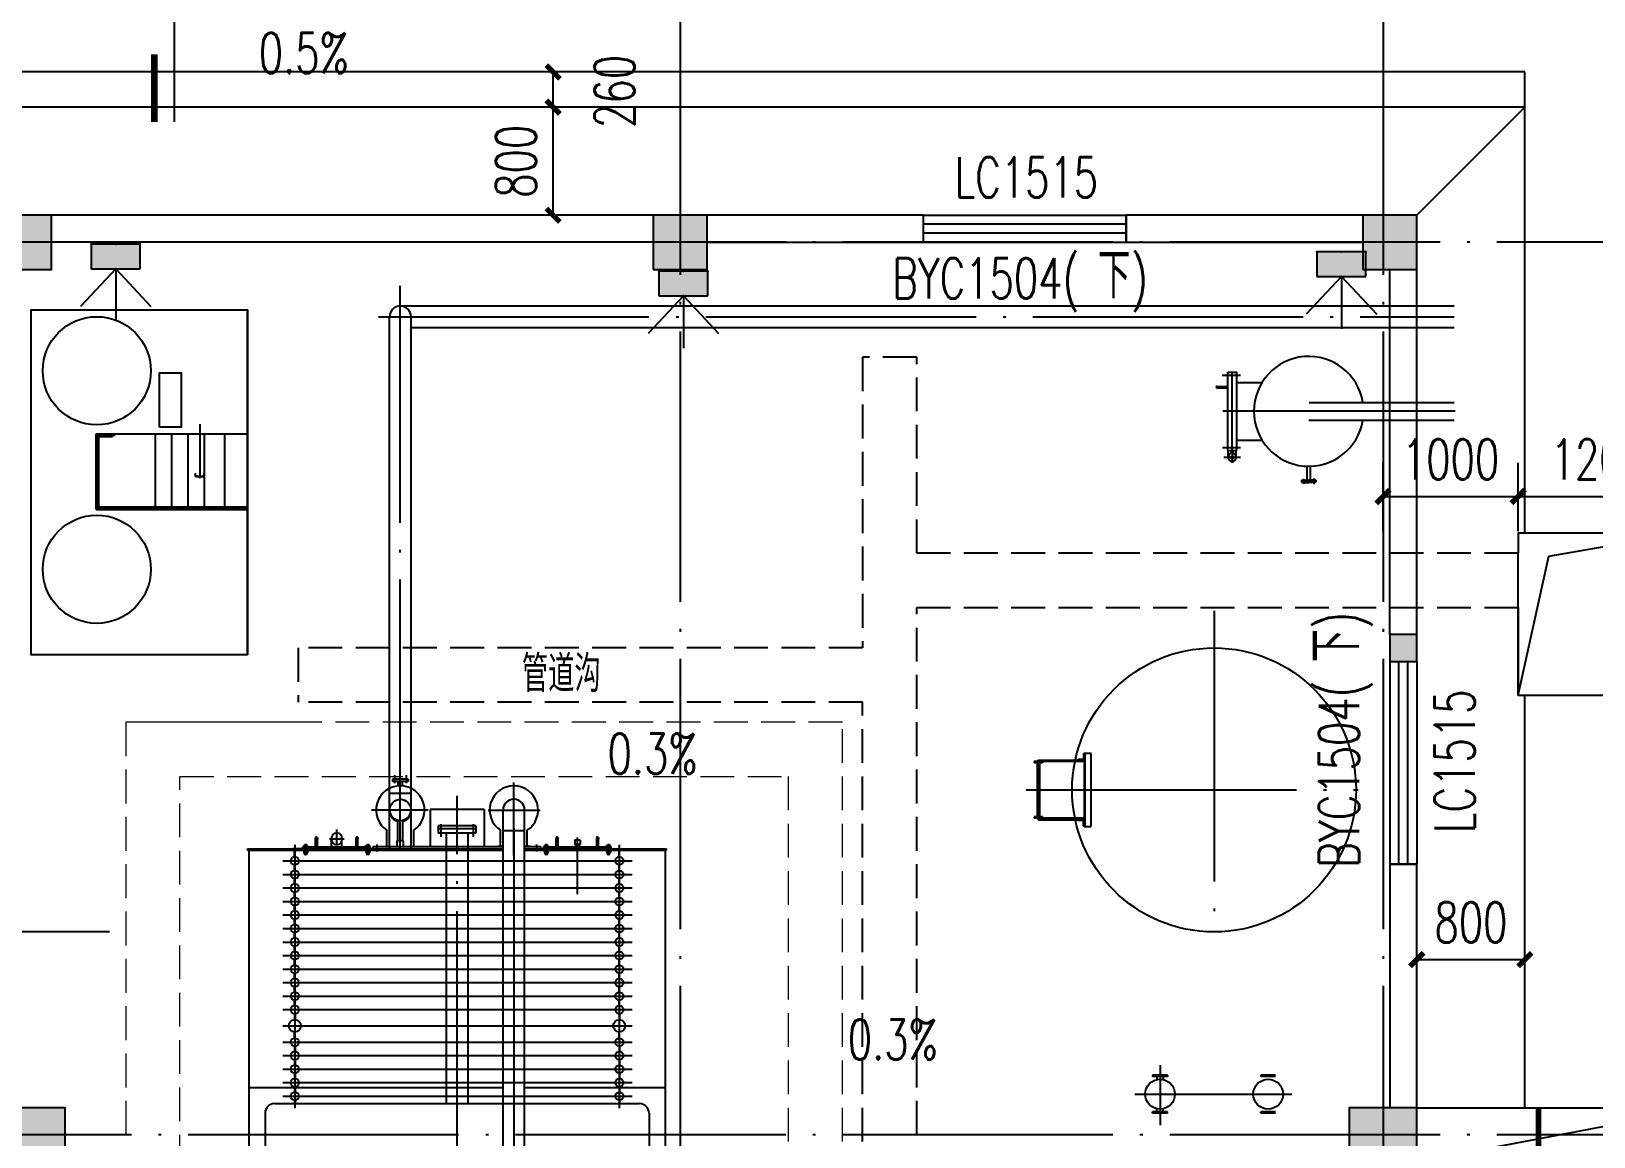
# Model space of a CAD drawing. Header units: millimetres. Extents: x 198973 to 319987, y 50799 to 202761.
# Drawn here: x 208366 to 219925, y 94688 to 102864 of the extents above; entities that cross this region are included whole.
import ezdxf

# ---------------------------------------------------------------- set-up
doc = ezdxf.new("R2010")
doc.units = ezdxf.units.MM
doc.header["$LTSCALE"] = 1000
for name, pattern in [('CACHE', [0.375, 0.25, -0.125]), ('CENTER', [2, 1.25, -0.25, 0.25, -0.25]), ('DASH', [0.35, 0.25, -0.1]), ('DOTE', [2.42, 2, -0.2, 0.02, -0.2])]:
    doc.linetypes.add(name, pattern=pattern)
doc.layers.get('0').update_dxf_attribs({"color": 8})
doc.layers.get('DEFPOINTS').update_dxf_attribs({"color": 8})
for name, color, linetype in [('-人员定位', 6, 'Continuous'), ('01', 8, 'Continuous'), ('3T_WOOD', 8, 'Continuous'), ('COLUMN', 8, 'Continuous'), ('DIM_IDEN', 8, 'Continuous'), ('DIM_LEAD', 8, 'Continuous'), ('DIM_SYMB', 8, 'Continuous'), ('DOTE', 8, 'CENTER'), ('PUB_DIM', 8, 'Continuous'), ('PUB_HATCH', 8, 'Continuous'), ('PUB_TEXT', 8, 'Continuous'), ('WALL', 8, 'Continuous'), ('WINDOW', 8, 'Continuous'), ('WINDOW_TEXT', 8, 'Continuous')]:
    doc.layers.add(name, color=color, linetype=linetype)
doc.layers.add('Z-综合管架', color=8, linetype='Continuous', lineweight=0)
doc.styles.add('_TCH_DIM', font='SIMPLEX', dxfattribs={"bigfont": 'GBCBIG'})
doc.styles.add('_TCH_DIM_T3', font='SIMPLEX', dxfattribs={"width": 0.705882, "bigfont": 'GBCBIG'})
doc.styles.add('_TCH_WINDOW', font='SIMPLEX', dxfattribs={"height": 3.5, "bigfont": 'GBCBIG'})
doc.dimstyles.new('_TCH_ARCH&&100', dxfattribs={"dimtxt": 297.5, "dimasz": 100, "dimexe": 250, "dimexo": 300, "dimgap": 126.25, "dimtad": 1, "dimdec": 0, "dimzin": 0, "dimdsep": 46, "dimtxsty": '_TCH_DIM_T3', "dimblk": 'ARCHTICK', "dimcen": 0.09, "dimclrt": 7, "dimazin": 2, "dimtfac": 1, "dimtdec": 0, "dimtix": 1, "dimtmove": 2, "dimatfit": 3, "dimfxl": 0, "dimtolj": 1, "dimtzin": 0, "dimarcsym": 0})
pattern_1 = [(225, (233591.84226, 36028.68686), (0.08838834765, -0.08838834765), [])]
pattern_2 = [(315, (187660.60868, 36028.68686), (-0.08838834765, -0.08838834765), [])]
pattern_3 = [(225, (235371.84226, 36028.68686), (0.08838834765, -0.08838834765), [])]
pattern_4 = [(315, (189440.60868, 36028.68686), (-0.08838834765, -0.08838834765), [])]

# ---------------------------------------------------------------- blocks, each defined once
blk = doc.blocks.new('_ArchTick')
at = {"color": 0, "linetype": 'ByBlock', "const_width": 0.4}
blk.add_lwpolyline([(-0.5, -0.5), (0.5, 0.5)], dxfattribs=at)
blk = doc.blocks.new('*D62')
at = {"layer": 'DEFPOINTS', "color": 0, "transparency": 16777216}
for p in [(212227, 102303), (213166, 102303), (213166, 101503)]:
    blk.add_point(p, dxfattribs=at)
at = {"layer": 'PUB_DIM', "color": 0, "lineweight": -2, "transparency": 16777216}
for p, q in [((212866, 102303), (211977, 102303)), ((212227, 101503), (212227, 102303)), ((212866, 101503), (211977, 101503))]:
    blk.add_line(p, q, dxfattribs=at)
at = {"layer": 'PUB_DIM', "color": 0, "lineweight": -2, "transparency": 16777216, "xscale": 100, "yscale": 100, "zscale": 100}
for p, rotation in [((212227, 102303), 90), ((212227, 101503), 270)]:
    blk.add_blockref('_ArchTick', p, dxfattribs=dict(at, rotation=rotation))
at = {"layer": 'PUB_DIM', "color": 7, "transparency": 16777216, "insert": (211952, 101903), "char_height": 297.5, "attachment_point": 5, "rotation": 90, "style": '_TCH_DIM_T3'}
blk.add_mtext('\\A1;800', dxfattribs=at)
blk = doc.blocks.new('*D63')
at = {"layer": 'DEFPOINTS', "color": 0, "transparency": 16777216}
for p in [(212227, 102563), (213166, 102563), (213166, 102303)]:
    blk.add_point(p, dxfattribs=at)
at = {"layer": 'PUB_DIM', "color": 0, "lineweight": -2, "transparency": 16777216}
for p, q in [((212866, 102563), (211977, 102563)), ((212227, 102303), (212227, 102563)), ((212866, 102303), (211977, 102303))]:
    blk.add_line(p, q, dxfattribs=at)
at = {"layer": 'PUB_DIM', "color": 0, "lineweight": -2, "transparency": 16777216, "xscale": 100, "yscale": 100, "zscale": 100}
for p, rotation in [((212227, 102563), 90), ((212227, 102303), 270)]:
    blk.add_blockref('_ArchTick', p, dxfattribs=dict(at, rotation=rotation))
at = {"layer": 'PUB_DIM', "color": 7, "transparency": 16777216, "insert": (212681, 102419), "char_height": 297.5, "attachment_point": 5, "rotation": 90, "style": '_TCH_DIM_T3'}
blk.add_mtext('\\A1;260', dxfattribs=at)
blk = doc.blocks.new('*D64')
at = {"layer": 'DEFPOINTS', "color": 0, "transparency": 16777216}
for p in [(219416, 95999), (218616, 95803), (219416, 95803)]:
    blk.add_point(p, dxfattribs=at)
at = {"layer": 'PUB_DIM', "color": 0, "lineweight": -2, "transparency": 16777216}
for p, q in [((218616, 96103), (218616, 96249)), ((219416, 96103), (219416, 96249)), ((218616, 95999), (219416, 95999))]:
    blk.add_line(p, q, dxfattribs=at)
at = {"layer": 'PUB_DIM', "color": 0, "lineweight": -2, "transparency": 16777216, "xscale": 100, "yscale": 100, "zscale": 100, "rotation": 180}
blk.add_blockref('_ArchTick', (218616, 95999), dxfattribs=at)
at = {"layer": 'PUB_DIM', "color": 0, "lineweight": -2, "transparency": 16777216, "xscale": 100, "yscale": 100, "zscale": 100}
blk.add_blockref('_ArchTick', (219416, 95999), dxfattribs=at)
at = {"layer": 'PUB_DIM', "color": 7, "transparency": 16777216, "insert": (219016, 96274), "char_height": 297.5, "attachment_point": 5, "style": '_TCH_DIM_T3'}
blk.add_mtext('\\A1;800', dxfattribs=at)
blk = doc.blocks.new('*D65')
at = {"layer": 'DEFPOINTS', "color": 0, "transparency": 16777216}
for p in [(219366, 99423), (218366, 98866), (219366, 98866)]:
    blk.add_point(p, dxfattribs=at)
at = {"layer": 'PUB_DIM', "color": 0, "lineweight": -2, "transparency": 16777216}
for p, q in [((218366, 99166), (218366, 99673)), ((219366, 99166), (219366, 99673)), ((218366, 99423), (219366, 99423))]:
    blk.add_line(p, q, dxfattribs=at)
at = {"layer": 'PUB_DIM', "color": 0, "lineweight": -2, "transparency": 16777216, "xscale": 100, "yscale": 100, "zscale": 100, "rotation": 180}
blk.add_blockref('_ArchTick', (218366, 99423), dxfattribs=at)
at = {"layer": 'PUB_DIM', "color": 0, "lineweight": -2, "transparency": 16777216, "xscale": 100, "yscale": 100, "zscale": 100}
blk.add_blockref('_ArchTick', (219366, 99423), dxfattribs=at)
at = {"layer": 'PUB_DIM', "color": 7, "transparency": 16777216, "insert": (218866, 99698), "char_height": 297.5, "attachment_point": 5, "style": '_TCH_DIM_T3'}
blk.add_mtext('\\A1;1000', dxfattribs=at)
blk = doc.blocks.new('*D66')
at = {"layer": 'DEFPOINTS', "color": 0, "transparency": 16777216}
for p in [(220566, 99423), (219366, 98866), (220566, 98866)]:
    blk.add_point(p, dxfattribs=at)
at = {"layer": 'PUB_DIM', "color": 0, "lineweight": -2, "transparency": 16777216}
for p, q in [((219366, 99166), (219366, 99673)), ((220566, 99166), (220566, 99673)), ((219366, 99423), (220566, 99423))]:
    blk.add_line(p, q, dxfattribs=at)
at = {"layer": 'PUB_DIM', "color": 0, "lineweight": -2, "transparency": 16777216, "xscale": 100, "yscale": 100, "zscale": 100, "rotation": 180}
blk.add_blockref('_ArchTick', (219366, 99423), dxfattribs=at)
at = {"layer": 'PUB_DIM', "color": 0, "lineweight": -2, "transparency": 16777216, "xscale": 100, "yscale": 100, "zscale": 100}
blk.add_blockref('_ArchTick', (220566, 99423), dxfattribs=at)
at = {"layer": 'PUB_DIM', "color": 7, "transparency": 16777216, "insert": (219966, 99698), "char_height": 297.5, "attachment_point": 5, "style": '_TCH_DIM_T3'}
blk.add_mtext('\\A1;1200', dxfattribs=at)
blk = doc.blocks.new('$TCHSYS$WIN2D')
for p, q in [((-0.5, 0.5), (0.5, 0.5)), ((-0.5, 0.5), (-0.5, -0.5)), ((0.5, 0.5), (0.5, -0.5)), ((0.5, 0.1667), (-0.5, 0.1667)), ((0.5, -0.1667), (-0.5, -0.1667)), ((-0.5, -0.5), (0.5, -0.5))]:
    blk.add_line(p, q)
blk = doc.blocks.new('_FZH')
blk.add_lwpolyline([(-0.5, -0.5), (0.5, -0.5), (0.5, 0.5), (-0.5, 0.5)], close=True)
at = {"layer": 'PUB_HATCH'}
blk.add_solid([(-0.5, -0.5), (0.5, -0.5), (-0.5, 0.5), (0.5, 0.5)], dxfattribs=at)
blk = doc.blocks.new('定位基站')
at = {"layer": '-人员定位', "ltscale": 0.01}
h = blk.add_hatch(color=256, dxfattribs=at)
h.dxf.hatch_style = 1
h.paths.add_polyline_path([(406524, 477798), (406524, 477617), (406162, 477617), (406162, 477798)])
at = {"layer": '-人员定位', "color": 6}
for p, q in [((406343, 477798), (406343, 478186)), ((406343, 477798), (406082, 478077)), ((406343, 477798), (406604, 478077)), ((406343, 477995), (406343, 477995)), ((406162, 477798), (406524, 477798)), ((406162, 477617), (406162, 477798)), ((406524, 477798), (406524, 477617)), ((406524, 477617), (406162, 477617))]:
    blk.add_line(p, q, dxfattribs=at)
for p in [(406343, 477798), (406162, 477617), (406343, 477617), (406524, 477617)]:
    blk.add_point(p, dxfattribs=at)

msp = doc.modelspace()

# ---------------------------------------------------------------- hatches: boundary and pattern name
at = {"layer": 'PUB_HATCH', "ltscale": 0.5}
h = msp.add_hatch(dxfattribs=at)
h.set_pattern_fill('ANSI31', color=256, angle=180, style=0)
h.set_pattern_definition(pattern_1)
h.paths.add_polyline_path([(210396.2, 96818.4), (210396.2, 96823.4), (210379.5, 96823.4), (210379.5, 96818.4)])
h = msp.add_hatch(dxfattribs=at)
h.set_pattern_fill('ANSI31', color=256, angle=180, style=0)
h.set_pattern_definition(pattern_1)
h.paths.add_polyline_path([(210426.2, 96818.4), (210426.2, 96823.4), (210396.2, 96823.4), (210396.2, 96818.4)])
h = msp.add_hatch(dxfattribs=at)
h.set_pattern_fill('ANSI31', color=256, angle=180, style=0)
h.set_pattern_definition(pattern_2)
h.paths.add_polyline_path([(210826.2, 96818.4), (210826.2, 96823.4), (210856.2, 96823.4), (210856.2, 96818.4)])
h = msp.add_hatch(dxfattribs=at)
h.set_pattern_fill('ANSI31', color=256, angle=180, style=0)
h.set_pattern_definition(pattern_2)
h.paths.add_polyline_path([(210856.2, 96818.4), (210856.2, 96823.4), (210872.9, 96823.4), (210872.9, 96818.4)])
h = msp.add_hatch(dxfattribs=at)
h.set_pattern_fill('ANSI31', color=256, angle=180, style=0)
h.set_pattern_definition(pattern_3)
h.paths.add_polyline_path([(212176.2, 96818.4), (212176.2, 96823.4), (212159.5, 96823.4), (212159.5, 96818.4)])
h = msp.add_hatch(dxfattribs=at)
h.set_pattern_fill('ANSI31', color=256, angle=180, style=0)
h.set_pattern_definition(pattern_3)
h.paths.add_polyline_path([(212206.2, 96818.4), (212206.2, 96823.4), (212176.2, 96823.4), (212176.2, 96818.4)])
h = msp.add_hatch(dxfattribs=at)
h.set_pattern_fill('ANSI31', color=256, angle=180, style=0)
h.set_pattern_definition(pattern_4)
h.paths.add_polyline_path([(212606.2, 96818.4), (212606.2, 96823.4), (212636.2, 96823.4), (212636.2, 96818.4)])
h = msp.add_hatch(dxfattribs=at)
h.set_pattern_fill('ANSI31', color=256, angle=180, style=0)
h.set_pattern_definition(pattern_4)
h.paths.add_polyline_path([(212636.2, 96818.4), (212636.2, 96823.4), (212652.9, 96823.4), (212652.9, 96818.4)])

# ---------------------------------------------------------------- linework, layer by layer
for p, q in [((209026.2, 98253.4), (208366.2, 98253.4)), ((209966.2, 98253.4), (208686.2, 98253.4))]:
    msp.add_line(p, q)
at = {"layer": '01'}
for p in [(218616.2, 94903.4), (218616.2, 94503.4)]:
    msp.add_line(p, (220716.2, 94903.4), dxfattribs=at)
at = {"layer": '3T_WOOD'}
for p, q in [((219416.2, 102563.4), (213316.2, 102563.4)), ((219416.2, 99153.4), (219416.2, 102563.4)), ((219416.2, 102303.4), (213316.2, 102303.4)), ((218616.2, 101503.4), (219416.2, 102303.4))]:
    msp.add_line(p, q, dxfattribs=at)
for points in [[(213726.4, 102563.4), (207316.2, 102563.4)], [(213726.4, 102303.4), (207316.2, 102303.4), (207316.2, 97703.4)], [(219416.2, 94903.4), (219416.2, 97953.4)]]:
    msp.add_lwpolyline(points, dxfattribs=at)
at = {"layer": '3T_WOOD', "linetype": 'CACHE', "const_width": 40}
msp.add_lwpolyline([(219516.2, 93103.4), (219516.2, 94903.4)], dxfattribs=at)
at = {"layer": 'DIM_IDEN'}
msp.add_line((209426.8, 102194.4), (209426.8, 108207.2), dxfattribs=at)
at = {"layer": 'DIM_IDEN', "const_width": 50}
msp.add_lwpolyline([(209276.8, 102194.4), (209276.8, 102694.4)], dxfattribs=at)
at = {"layer": 'DIM_SYMB'}
for points in [[(210923.5, 102449.3, 0, 0, 0), (210155, 102449.3, 80, 0, 0), (209855, 102449.3, 0, 0, 0)], [(212524.3, 97520.8, 0, 0, 0), (211965.5, 97520.8, 80, 0, 0), (211665.5, 97520.8, 0, 0, 0)], [(214746.5, 95661.5, 0, 0, 0), (214746.5, 96231, 80, 0, 0), (214746.5, 96531, 0, 0, 0)]]:
    msp.add_lwpolyline(points, format="xyseb", dxfattribs=at)
at = {"layer": 'DOTE', "linetype": 'DOTE'}
for p, q in [((213166.2, 103063.8), (213166.2, 79066.4)), ((218366.2, 103063.8), (218366.2, 79066.4)), ((221208, 101303.4), (204762, 101303.4)), ((211096.2, 96808.4), (211096.2, 100981.7)), ((210936, 100753.4), (218891.2, 100753.4)), ((218899.3, 100053.4), (217181.3, 100053.4)), ((217116.2, 98576.8), (217116.2, 96203.8)), ((211516.2, 87097.9), (211516.2, 97210.9)), ((215726.7, 97253.4), (218181.1, 97253.4)), ((208944.5, 96203.4), (207465.8, 96203.4)), ((221208, 94703.4), (204762, 94703.4))]:
    msp.add_line(p, q, dxfattribs=at)
at = {"layer": 'PUB_HATCH', "ltscale": 0.5}
for p, q in [((208366.2, 100803.4), (209966.2, 100803.4)), ((209966.2, 98253.4), (209966.2, 100803.4)), ((211096.2, 100832.9), (218891.2, 100832.9)), ((211016.7, 96808.4), (211016.7, 100753.4)), ((211175.7, 96808.4), (211175.7, 100753.4)), ((211175.7, 100673.9), (218891.2, 100673.9)), ((217218.2, 99763.4), (217218.2, 100343.4)), ((217218.2, 100343.4), (217284.3, 100343.4)), ((217250.2, 99763.5), (217250.2, 100343.4)), ((217284.2, 99763.4), (217284.3, 100343.4)), ((217128.3, 100233.2), (217218.2, 100233.2)), ((217137, 100224.5), (217137, 100241.9)), ((217137, 100238.2), (217218.2, 100238.4)), ((217137, 100228.2), (217218.2, 100228)), ((217177.2, 100320.6), (217311.1, 100320.6)), ((217284.3, 100266.6), (217470.7, 100266.6)), ((217818.9, 100119.8), (218891.2, 100119.8)), ((217816.2, 99986.9), (218891.2, 99986.9)), ((208846.2, 99887.8), (209966.2, 99887.8)), ((208846.2, 99327.8), (208846.2, 99887.8)), ((208856.2, 99337.8), (208856.2, 99877.8)), ((208856.2, 99877.8), (208987.6, 99877.8)), ((208866.2, 99347.8), (208866.2, 99867.8)), ((208866.2, 99867.8), (208966.2, 99867.8)), ((208966.2, 99867.8), (208966.2, 99887.8)), ((209286.2, 99327.8), (209286.2, 99887.8)), ((209406.2, 99327.8), (209406.2, 99887.8)), ((209526.2, 99327.8), (209526.2, 99887.8)), ((209614.2, 99958.3), (209614.2, 99559.2)), ((209647.3, 99327.8), (209647.3, 99887.8)), ((209798, 99327.8), (209798, 99887.8)), ((217178.5, 99786), (217312.6, 99786)), ((217218.2, 99763.4), (217284.2, 99763.4)), ((217220.2, 99712.9), (217220.2, 99763.4)), ((217250.2, 99763.4), (217250.2, 99673)), ((217280.2, 99712.9), (217280.2, 99763.4)), ((217284.2, 99840.6), (217470.5, 99840.6)), ((217312, 99712.9), (217188.4, 99712.9)), ((217803.7, 99543.3), (217803.7, 99647.6)), ((217828.7, 99543.3), (217828.7, 99647.6)), ((209582.2, 99570.6), (209582.2, 99595)), ((209582.2, 99570.6), (209646.2, 99570.6)), ((209594.2, 99581.1), (209594.2, 99570.6)), ((209634.2, 99581.1), (209634.2, 99570.6)), ((209646.2, 99570.6), (209646.2, 99595)), ((217763.7, 99543.3), (217816.2, 99543.3)), ((217763.7, 99543.3), (217763.7, 99529.3)), ((217763.7, 99529.3), (217816.2, 99529.3)), ((217778.7, 99553.6), (217778.7, 99516.1)), ((217788.7, 99529.3), (217788.7, 99527.3)), ((217788.7, 99527.3), (217816.2, 99527.3)), ((217868.7, 99543.3), (217816.2, 99543.3)), ((217868.7, 99529.3), (217816.2, 99529.3)), ((217843.7, 99527.3), (217816.2, 99527.3)), ((217843.7, 99529.3), (217843.7, 99527.3)), ((217853.7, 99555.7), (217853.7, 99514.1)), ((217868.7, 99543.3), (217868.7, 99529.3)), ((208846.2, 99327.8), (209966.2, 99327.8)), ((208856.2, 99337.8), (209966.2, 99337.8)), ((208866.2, 99347.8), (209966.2, 99347.8)), ((215786.2, 97463.4), (215786.2, 97453.4)), ((216156.2, 97463.4), (215786.2, 97463.4)), ((215846.2, 97453.4), (215786.2, 97453.4)), ((215807.2, 97468.4), (215807.2, 97463.4)), ((215816.2, 97468.4), (215807.2, 97468.4)), ((215807.2, 97453.4), (215807.2, 97053.4)), ((215816.2, 97463.4), (215816.2, 97473.4)), ((215816.2, 97473.4), (216156.2, 97473.4)), ((215816.2, 97463.4), (215816.2, 97028.5)), ((215825.2, 97453.4), (215825.2, 97053.4)), ((215846.2, 97463.4), (215846.2, 97453.4)), ((216156.2, 97473.4), (216106.2, 97473.4)), ((216145.7, 97478.4), (216111.2, 97478.4)), ((216151.2, 97518.4), (216151.2, 97483.9)), ((216156.2, 97523.4), (216156.2, 97473.4)), ((216156.2, 97523.4), (216156.2, 97043.4)), ((216206.2, 97523.4), (216156.2, 97523.4)), ((216156.2, 97473.4), (216156.2, 97043.4)), ((216161.2, 97523.4), (216161.2, 97463.4)), ((216161.2, 97463.4), (216161.2, 96983.4)), ((216206.2, 97253.4), (216206.2, 97523.4)), ((211038.7, 97331.9), (211038.7, 97315.9)), ((211153.7, 97331.9), (211038.7, 97331.9)), ((211053.7, 97363.3), (211053.7, 97302.8)), ((211063.7, 97333.9), (211063.7, 97331.9)), ((211128.7, 97333.9), (211063.7, 97333.9)), ((211128.7, 97333.9), (211128.7, 97331.9)), ((211138.7, 97362.2), (211138.7, 97302.8)), ((211153.7, 97331.9), (211153.7, 97315.9)), ((211016.7, 97229.4), (211175.7, 97229.4)), ((211153.7, 97315.9), (211038.7, 97315.9)), ((211080.2, 97283.2), (211080.2, 97315.9)), ((211112.2, 97283.2), (211112.2, 97315.9)), ((211936.2, 96768.5), (211936.2, 97309.5)), ((216206.2, 96983.4), (216206.2, 97253.4)), ((211301.4, 97104.4), (210882.3, 97104.4)), ((211715.7, 97108.4), (211316.7, 97108.4)), ((211316.7, 97108.4), (211316.7, 96834.4)), ((211715.7, 97108.4), (211715.7, 96834.4)), ((211746.3, 97104.4), (212131.8, 97104.4)), ((211746.3, 97104.4), (212131.8, 97104.4)), ((211856.7, 91035.4), (211856.7, 97104.4)), ((212015.7, 91035.4), (212015.7, 97104.4)), ((211033.2, 97056), (211029.3, 97052.9)), ((211077.2, 96876.4), (211077.2, 97027.2)), ((211115.2, 96876.4), (211115.2, 97027.2)), ((211159.2, 97056), (211163.2, 97052.9)), ((211656.2, 96988.4), (211376.2, 96988.4)), ((211376.2, 96988.4), (211376.2, 96934.4)), ((211396.2, 97001.3), (211396.2, 96907)), ((211636.2, 97001.3), (211636.2, 96907)), ((211656.2, 96988.4), (211656.2, 96934.4)), ((215846.2, 97053.4), (215786.2, 97053.4)), ((215786.2, 97053.4), (215786.2, 97043.4)), ((215846.2, 97043.4), (215786.2, 97043.4)), ((216156.2, 97043.4), (215786.2, 97043.4)), ((215807.2, 97043.4), (215807.2, 97038.4)), ((215816.2, 97038.4), (215807.2, 97038.4)), ((215816.2, 97043.4), (215816.2, 97033.4)), ((215816.2, 97033.4), (216156.2, 97033.4)), ((215846.2, 97053.4), (215846.2, 97043.4)), ((216156.2, 97033.4), (216106.2, 97033.4)), ((216145.7, 97028.4), (216111.2, 97028.4)), ((216151.2, 96988.4), (216151.2, 97022.9)), ((216156.2, 97033.4), (216156.2, 97043.4)), ((216156.2, 97043.4), (216156.2, 96983.4)), ((216156.2, 96983.4), (216156.2, 97033.4)), ((216156.2, 96983.4), (216206.2, 96983.4)), ((210461.8, 96893.4), (210490, 96893.4)), ((210469.2, 96833.4), (210469.2, 96893.4)), ((210476.2, 96823.4), (210476.2, 96910.3)), ((210483.2, 96833.4), (210483.2, 96893.4)), ((210572.2, 96891.9), (210681.4, 96891.9)), ((210588.2, 96833.4), (210588.2, 96891.9)), ((210626.2, 96841.4), (210626.2, 96961.5)), ((210664.2, 96833.4), (210664.2, 96891.9)), ((210790.6, 96893.4), (210762.4, 96893.4)), ((210769.2, 96833.4), (210769.2, 96893.4)), ((210776.2, 96823.4), (210776.2, 96910.3)), ((210783.2, 96833.4), (210783.2, 96893.4)), ((210997.2, 96834.4), (210997.2, 96954.7)), ((211072.7, 96834.4), (211072.7, 96876.4)), ((211119.7, 96876.4), (211072.7, 96876.4)), ((211115.2, 96876.4), (211115.2, 96974.9)), ((211119.7, 96834.4), (211119.7, 96876.4)), ((211195.2, 96834.4), (211195.2, 96954.7)), ((211656.2, 96964.4), (211376.2, 96964.4)), ((211656.2, 96934.4), (211376.2, 96934.4)), ((211436.7, 96934.4), (211436.7, 95463.9)), ((211595.7, 96934.4), (211595.7, 95463.9)), ((211837.2, 96834.4), (211837.2, 96954.7)), ((211856.7, 96952.4), (212015.7, 96952.4)), ((211936.2, 96970.4), (211936.2, 91035.4)), ((212035.2, 96834.4), (212035.2, 96954.7)), ((212241.8, 96893.4), (212270, 96893.4)), ((212249.2, 96833.4), (212249.2, 96893.4)), ((212256.2, 96823.4), (212256.2, 96910.3)), ((212263.2, 96833.4), (212263.2, 96893.4)), ((212386.2, 96881.8), (212387.8, 96883.4)), ((212386.2, 96881.8), (212386.2, 96850)), ((212387.8, 96883.4), (212424.6, 96883.4)), ((212406.2, 96483), (212406.2, 96900.7)), ((212426.2, 96881.8), (212424.6, 96883.4)), ((212426.2, 96881.8), (212426.2, 96850)), ((212570.6, 96893.4), (212542.4, 96893.4)), ((212549.2, 96833.4), (212549.2, 96893.4)), ((212556.2, 96823.4), (212556.2, 96910.3)), ((212563.2, 96833.4), (212563.2, 96893.4)), ((209966.2, 96818.4), (210426.2, 96818.4)), ((209966.2, 96808.4), (209966.2, 96818.4)), ((209966.2, 96808.4), (209966.2, 96818.4)), ((209966.2, 96808.4), (210826.2, 96808.4)), ((210314.2, 96808.4), (209976.2, 96808.4)), ((209976.2, 96808.4), (209976.2, 87313.4)), ((210426.2, 96818.4), (210298.7, 96818.4)), ((210826.2, 96808.4), (210298.7, 96808.4)), ((210314.2, 96808.4), (210318.2, 96808.4)), ((210314.2, 96758.3), (210314.2, 96808.4)), ((210314.2, 96808.4), (210318.2, 96808.4)), ((210316.2, 96847.1), (210316.2, 94899.6)), ((210318.2, 96758.3), (210318.2, 96808.4)), ((210376.2, 96833.4), (210588.2, 96833.4)), ((210376.2, 96823.4), (210376.2, 96833.4)), ((210376.2, 96823.4), (210376.2, 96833.4)), ((210376.2, 96823.4), (210588.2, 96823.4)), ((210379.5, 96818.4), (210379.5, 96823.4)), ((210382.4, 96833.4), (210382.4, 96842.4)), ((210382.4, 96833.4), (210410.1, 96833.4)), ((210382.4, 96807.4), (210382.4, 96795.3)), ((210383.7, 96794.3), (210383.7, 96784.8)), ((210383.7, 96794.3), (210408.7, 96794.3)), ((210383.7, 96784.8), (210396.2, 96784.8)), ((210385.8, 96843.4), (210406.6, 96843.4)), ((210406.6, 96808.4), (210385.8, 96808.4)), ((210389.3, 96833.4), (210389.3, 96842.4)), ((210389.3, 96807.4), (210389.3, 96795.3)), ((210396.2, 96855.6), (210396.2, 96771.4)), ((210408.7, 96784.8), (210396.2, 96784.8)), ((210403.2, 96833.4), (210403.2, 96842.4)), ((210403.2, 96807.4), (210403.2, 96795.3)), ((210408.7, 96794.3), (210408.7, 96784.8)), ((210410.1, 96833.4), (210410.1, 96842.4)), ((210410.1, 96807.4), (210410.1, 96795.3)), ((210426.2, 96818.4), (211856.7, 96818.4)), ((210588.2, 96833.4), (210876.2, 96833.4)), ((210588.2, 96823.4), (210876.2, 96823.4)), ((210826.2, 96808.4), (211856.7, 96808.4)), ((210842.4, 96833.4), (210842.4, 96842.4)), ((210870.1, 96833.4), (210842.4, 96833.4)), ((210842.4, 96807.4), (210842.4, 96795.3)), ((210843.7, 96794.3), (210843.7, 96784.8)), ((210868.7, 96794.3), (210843.7, 96794.3)), ((210843.7, 96784.8), (210856.2, 96784.8)), ((210866.6, 96843.4), (210845.8, 96843.4)), ((210845.8, 96808.4), (210866.6, 96808.4)), ((210849.3, 96833.4), (210849.3, 96842.4)), ((210849.3, 96807.4), (210849.3, 96795.3)), ((210856.2, 96855.6), (210856.2, 96771.4)), ((210868.7, 96784.8), (210856.2, 96784.8)), ((210863.2, 96833.4), (210863.2, 96842.4)), ((210863.2, 96807.4), (210863.2, 96795.3)), ((210868.7, 96794.3), (210868.7, 96784.8)), ((210870.1, 96833.4), (210870.1, 96842.4)), ((210870.1, 96807.4), (210870.1, 96795.3)), ((210872.9, 96818.4), (210872.9, 96823.4)), ((210876.2, 96823.4), (210876.2, 96833.4)), ((210876.2, 96823.4), (210876.2, 96833.4)), ((210896.2, 96818.4), (210896.2, 96834.4)), ((210896.2, 96834.4), (211856.7, 96834.4)), ((210926.2, 96797.2), (210926.2, 96850.4)), ((211856.7, 96834.4), (211816.2, 96834.4)), ((212015.7, 96834.4), (212136.2, 96834.4)), ((212056.2, 96834.4), (212015.7, 96834.4)), ((212015.7, 96818.4), (212606.2, 96818.4)), ((212015.7, 96808.4), (212206.2, 96808.4)), ((212106.2, 96797.2), (212106.2, 96850.4)), ((212136.2, 96818.4), (212136.2, 96834.4)), ((212156.2, 96833.4), (212393.7, 96833.4)), ((212156.2, 96823.4), (212156.2, 96833.4)), ((212156.2, 96823.4), (212156.2, 96833.4)), ((212156.2, 96823.4), (212393.7, 96823.4)), ((212159.5, 96818.4), (212159.5, 96823.4)), ((212162.4, 96833.4), (212162.4, 96842.4)), ((212162.4, 96833.4), (212190.1, 96833.4)), ((212162.4, 96807.4), (212162.4, 96795.3)), ((212163.7, 96794.3), (212163.7, 96784.8)), ((212163.7, 96794.3), (212188.7, 96794.3)), ((212163.7, 96784.8), (212176.2, 96784.8)), ((212165.8, 96843.4), (212186.6, 96843.4)), ((212186.6, 96808.4), (212165.8, 96808.4)), ((212169.3, 96833.4), (212169.3, 96842.4)), ((212169.3, 96807.4), (212169.3, 96795.3)), ((212176.2, 96855.6), (212176.2, 96771.4)), ((212188.7, 96784.8), (212176.2, 96784.8)), ((212183.2, 96833.4), (212183.2, 96842.4)), ((212183.2, 96807.4), (212183.2, 96795.3)), ((212188.7, 96794.3), (212188.7, 96784.8)), ((212190.1, 96833.4), (212190.1, 96842.4)), ((212190.1, 96807.4), (212190.1, 96795.3)), ((212206.2, 96808.4), (213066.2, 96808.4)), ((212386.2, 96850), (212387.8, 96848.4)), ((212387.8, 96848.4), (212393.7, 96848.4)), ((212393.2, 96853.4), (212393.2, 96848.4)), ((212393.2, 96853.4), (212419.2, 96853.4)), ((212393.7, 96853.4), (212393.7, 96833.4)), ((212393.7, 96833.4), (212656.2, 96833.4)), ((212393.7, 96823.4), (212656.2, 96823.4)), ((212418.7, 96853.4), (212418.7, 96833.4)), ((212418.7, 96848.4), (212424.6, 96848.4)), ((212419.2, 96853.4), (212419.2, 96848.4)), ((212424.6, 96848.4), (212426.2, 96850)), ((212606.2, 96818.4), (213066.2, 96818.4)), ((212622.4, 96833.4), (212622.4, 96842.4)), ((212650.1, 96833.4), (212622.4, 96833.4)), ((212622.4, 96807.4), (212622.4, 96795.3)), ((212623.7, 96794.3), (212623.7, 96784.8)), ((212648.7, 96794.3), (212623.7, 96794.3)), ((212623.7, 96784.8), (212636.2, 96784.8)), ((212646.6, 96843.4), (212625.8, 96843.4)), ((212625.8, 96808.4), (212646.6, 96808.4)), ((212629.3, 96833.4), (212629.3, 96842.4)), ((212629.3, 96807.4), (212629.3, 96795.3)), ((212636.2, 96855.6), (212636.2, 96771.4)), ((212648.7, 96784.8), (212636.2, 96784.8)), ((212643.2, 96833.4), (212643.2, 96842.4)), ((212643.2, 96807.4), (212643.2, 96795.3)), ((212648.7, 96794.3), (212648.7, 96784.8)), ((212650.1, 96833.4), (212650.1, 96842.4)), ((212650.1, 96807.4), (212650.1, 96795.3)), ((212652.9, 96818.4), (212652.9, 96823.4)), ((212656.2, 96823.4), (212656.2, 96833.4)), ((212656.2, 96823.4), (212656.2, 96833.4)), ((212714.2, 96808.4), (212718.2, 96808.4)), ((212714.2, 96808.4), (212718.2, 96808.4)), ((212714.2, 96758.3), (212714.2, 96808.4)), ((212716.2, 96847.1), (212716.2, 94899.6)), ((212718.2, 96758.3), (212718.2, 96808.4)), ((212718.2, 96808.4), (213056.2, 96808.4)), ((213056.2, 96808.4), (213056.2, 88865.7)), ((213066.2, 96808.4), (213066.2, 96818.4)), ((210227.1, 96728.4), (212811.9, 96728.4)), ((210314.2, 96658.3), (210314.2, 96698.5)), ((210318.2, 96658.3), (210318.2, 96698.5)), ((212714.2, 96658.3), (212714.2, 96698.5)), ((212718.2, 96658.3), (212718.2, 96698.5)), ((210227.1, 96628.4), (212811.9, 96628.4)), ((210227.1, 96528.4), (212811.9, 96528.4)), ((210314.2, 96558.3), (210314.2, 96598.5)), ((210318.2, 96558.3), (210318.2, 96598.5)), ((212714.2, 96558.3), (212714.2, 96598.5)), ((212718.2, 96558.3), (212718.2, 96598.5)), ((210227.1, 96428.4), (212811.9, 96428.4)), ((210314.2, 96458.3), (210314.2, 96498.5)), ((210314.2, 96358.3), (210314.2, 96398.5)), ((210318.2, 96458.3), (210318.2, 96498.5)), ((210318.2, 96358.3), (210318.2, 96398.5)), ((212714.2, 96458.3), (212714.2, 96498.5)), ((212714.2, 96358.3), (212714.2, 96398.5)), ((212718.2, 96458.3), (212718.2, 96498.5)), ((212718.2, 96358.3), (212718.2, 96398.5)), ((210227.1, 96328.4), (212811.9, 96328.4)), ((210314.2, 96258.3), (210314.2, 96298.5)), ((210318.2, 96258.3), (210318.2, 96298.5)), ((212714.2, 96258.3), (212714.2, 96298.5)), ((212718.2, 96258.3), (212718.2, 96298.5)), ((210227.1, 96228.4), (212811.9, 96228.4)), ((210314.2, 96158.3), (210314.2, 96198.5)), ((210318.2, 96158.3), (210318.2, 96198.5)), ((212714.2, 96158.3), (212714.2, 96198.5)), ((212718.2, 96158.3), (212718.2, 96198.5)), ((210227.1, 96128.4), (212811.9, 96128.4)), ((210314.2, 96058.3), (210314.2, 96098.5)), ((210318.2, 96058.3), (210318.2, 96098.5)), ((212714.2, 96058.3), (212714.2, 96098.5)), ((212718.2, 96058.3), (212718.2, 96098.5)), ((210227.1, 96028.4), (212811.9, 96028.4)), ((210314.2, 95958.3), (210314.2, 95998.5)), ((210318.2, 95958.3), (210318.2, 95998.5)), ((212714.2, 95958.3), (212714.2, 95998.5)), ((212718.2, 95958.3), (212718.2, 95998.5)), ((210227.1, 95928.4), (212811.9, 95928.4)), ((210227.1, 95828.4), (212811.9, 95828.4)), ((210314.2, 95858.3), (210314.2, 95898.5)), ((210318.2, 95858.3), (210318.2, 95898.5)), ((212714.2, 95858.3), (212714.2, 95898.5)), ((212718.2, 95858.3), (212718.2, 95898.5)), ((210227.1, 95728.4), (212811.9, 95728.4)), ((210314.2, 95758.3), (210314.2, 95798.5)), ((210318.2, 95758.3), (210318.2, 95798.5)), ((212714.2, 95758.3), (212714.2, 95798.5)), ((212718.2, 95758.3), (212718.2, 95798.5)), ((210227.1, 95628.4), (212811.9, 95628.4)), ((210314.2, 95658.3), (210314.2, 95698.5)), ((210314.2, 95598.5), (210314.2, 95552.9)), ((210318.2, 95658.3), (210318.2, 95698.5)), ((210318.2, 95598.5), (210318.2, 95552.9)), ((212714.2, 95658.3), (212714.2, 95698.5)), ((212714.2, 95598.5), (212714.2, 95552.9)), ((212718.2, 95658.3), (212718.2, 95698.5)), ((212718.2, 95598.5), (212718.2, 95552.9)), ((210227.1, 95508.4), (212811.9, 95508.4)), ((210227.1, 95388.4), (212811.9, 95388.4)), ((210314.2, 95418.3), (210314.2, 95464)), ((210314.2, 95358.5), (210314.2, 95318.3)), ((210318.2, 95418.3), (210318.2, 95463.9)), ((210318.2, 95358.5), (210318.2, 95318.3)), ((211436.7, 95463.9), (211436.7, 94933.4)), ((211595.7, 95463.9), (211595.7, 94933.4)), ((212714.2, 95418.3), (212714.2, 95463.9)), ((212714.2, 95358.5), (212714.2, 95318.3)), ((212718.2, 95418.3), (212718.2, 95464)), ((212718.2, 95358.5), (212718.2, 95318.3)), ((210227.1, 95288.4), (212811.9, 95288.4)), ((210314.2, 95258.5), (210314.2, 95218.3)), ((210318.2, 95258.5), (210318.2, 95218.3)), ((212714.2, 95258.5), (212714.2, 95218.3)), ((212718.2, 95258.5), (212718.2, 95218.3)), ((210227.1, 95188.4), (212811.9, 95188.4)), ((210314.2, 95158.5), (210314.2, 95118.3)), ((210318.2, 95158.5), (210318.2, 95118.3)), ((212714.2, 95158.5), (212714.2, 95118.3)), ((212718.2, 95158.5), (212718.2, 95118.3)), ((216661.2, 95143.4), (216661.2, 95133.4)), ((216771.2, 95143.4), (216661.2, 95143.4)), ((216771.2, 95133.4), (216661.2, 95133.4)), ((216693.7, 95133.4), (216693.7, 95111.1)), ((216716.2, 95218.9), (216716.2, 94773.4)), ((216738.7, 95133.4), (216738.7, 95111.1)), ((216771.2, 95143.4), (216771.2, 95133.4)), ((217461.2, 95143.4), (217461.2, 95133.4)), ((217571.2, 95143.4), (217461.2, 95143.4)), ((217571.2, 95133.4), (217461.2, 95133.4)), ((209976.2, 95053.4), (211856.7, 95053.4)), ((210227.1, 95088.4), (212811.9, 95088.4)), ((210314.2, 95058.5), (210314.2, 95018.3)), ((210318.2, 95058.5), (210318.2, 95018.3)), ((212015.7, 95053.4), (213056.2, 95053.4)), ((212714.2, 95058.5), (212714.2, 95018.3)), ((212718.2, 95058.5), (212718.2, 95018.3)), ((210166.2, 94933.4), (212866.2, 94933.4)), ((210227.1, 94988.4), (212811.9, 94988.4)), ((210314.2, 94958.5), (210314.2, 94933.4)), ((210318.2, 94958.5), (210318.2, 94933.4)), ((211595.7, 94937.4), (211595.7, 94933.4)), ((212714.2, 94958.5), (212714.2, 94933.4)), ((212718.2, 94958.5), (212718.2, 94933.4)), ((216529.6, 95003.4), (217690.7, 95003.4)), ((210096.2, 94863.4), (210096.2, 88003.4)), ((212936.2, 94863.4), (212936.2, 88003.4)), ((216661.2, 94863.4), (216661.2, 94873.4)), ((216771.2, 94873.4), (216661.2, 94873.4)), ((216771.2, 94863.4), (216661.2, 94863.4)), ((216693.7, 94873.4), (216693.7, 94895.7)), ((216738.7, 94873.4), (216738.7, 94895.7)), ((216771.2, 94863.4), (216771.2, 94873.4)), ((217461.2, 94863.4), (217461.2, 94873.4)), ((217571.2, 94873.4), (217461.2, 94873.4)), ((217571.2, 94863.4), (217461.2, 94863.4))]:
    msp.add_line(p, q, dxfattribs=at)
for points in [[(209966.2, 98253.4), (208366.2, 98253.4), (208366.2, 100803.4), (209966.2, 100803.4)], [(209315.6, 99937), (209315.6, 100337), (209475.6, 100337), (209475.6, 99937)]]:
    msp.add_lwpolyline(points, close=True, dxfattribs=at)
for centre, radius in [((208851.1, 100353.2), 400), ((217250.2, 99712.9), 10), ((208851.1, 98885.4), 400), ((217116.2, 97253.4), 1050), ((211096.2, 97104.4), 79.5), ((210476.2, 96893.4), 7), ((210776.2, 96893.4), 7), ((212256.2, 96893.4), 7), ((212556.2, 96893.4), 7), ((210316.2, 96728.4), 30), ((212716.2, 96728.4), 30), ((210316.2, 96628.4), 30), ((212716.2, 96628.4), 30), ((210316.2, 96528.4), 30), ((212716.2, 96528.4), 30), ((210316.2, 96428.4), 30), ((212716.2, 96428.4), 30), ((210316.2, 96328.4), 30), ((212716.2, 96328.4), 30), ((210316.2, 96228.4), 30), ((212716.2, 96228.4), 30), ((210316.2, 96128.4), 30), ((210316.2, 96028.4), 30), ((212716.2, 96128.4), 30), ((212716.2, 96028.4), 30), ((210316.2, 95928.4), 30), ((212716.2, 95928.4), 30), ((210316.2, 95828.4), 30), ((212716.2, 95828.4), 30), ((210316.2, 95728.4), 30), ((212716.2, 95728.4), 30), ((210316.2, 95628.4), 30), ((212716.2, 95628.4), 30), ((210316.2, 95508.4), 44.5), ((212716.2, 95508.4), 44.5), ((210316.2, 95388.4), 30), ((212716.2, 95388.4), 30), ((210316.2, 95288.4), 30), ((212716.2, 95288.4), 30), ((210316.2, 95188.4), 30), ((212716.2, 95188.4), 30), ((210316.2, 95088.4), 30), ((210316.2, 94988.4), 30), ((212716.2, 95088.4), 30), ((212716.2, 94988.4), 30), ((216716.2, 95003.4), 110), ((217516.2, 95003.4), 110)]:
    msp.add_circle(centre, radius, dxfattribs=at)
for centre, radius, start, end in [((211096.2, 100753.4), 79.5, 0, 180), ((217816.2, 100053.4), 406, 9.4154, 350.57287), ((217137, 100233.2), 5, 90.13742, 270.13742), ((217250.2, 99712.9), 30, 180, 0), ((216111.2, 97473.4), 5, 90, 180), ((216145.7, 97483.9), 5.5, 270, 0), ((216156.2, 97518.4), 5, 90, 180), ((211096.2, 97104.4), 179.5, 303.47218, 236.52782), ((211936.2, 97104.4), 179.5, 303.47218, 236.52782), ((211096.2, 97104.4), 79.5, 180, 0), ((211936.2, 97104.4), 79.5, 0, 180), ((211096.2, 97104.5), 84.5, 217.6, 257.00582), ((211096.2, 97104.5), 84.5, 282.99418, 322.4), ((216111.2, 97033.4), 5, 180, 270), ((216145.7, 97022.9), 5.5, 0, 90), ((216156.2, 96988.4), 5, 180, 270), ((210385.8, 96836.9), 6.5, 57.79577, 122.20423), ((210385.8, 96801.9), 6.5, 57.79577, 122.20423), ((210385.8, 96800.8), 6.5, 237.79577, 302.20423), ((210396.2, 96786.8), 10.5, 190.91862, 349.08138), ((210396.2, 96818.9), 24.5, 73.57358, 106.42642), ((210396.2, 96783.9), 24.5, 73.57358, 106.42642), ((210396.2, 96818.8), 24.5, 253.57358, 286.42642), ((210406.6, 96836.9), 6.5, 57.79577, 122.20423), ((210406.6, 96801.9), 6.5, 57.79577, 122.20423), ((210406.6, 96800.8), 6.5, 237.79577, 302.20423), ((210845.8, 96836.9), 6.5, 57.79577, 122.20423), ((210845.8, 96801.9), 6.5, 57.79577, 122.20423), ((210845.8, 96800.8), 6.5, 237.79577, 302.20423), ((210856.2, 96786.8), 10.5, 190.91862, 349.08138), ((210856.2, 96818.9), 24.5, 73.57358, 106.42642), ((210856.2, 96783.9), 24.5, 73.57358, 106.42642), ((210856.2, 96818.8), 24.5, 253.57358, 286.42642), ((210866.6, 96836.9), 6.5, 57.79577, 122.20423), ((210866.6, 96801.9), 6.5, 57.79577, 122.20423), ((210866.6, 96800.8), 6.5, 237.79577, 302.20423), ((212165.8, 96836.9), 6.5, 57.79577, 122.20423), ((212165.8, 96801.9), 6.5, 57.79577, 122.20423), ((212165.8, 96800.8), 6.5, 237.79577, 302.20423), ((212176.2, 96786.8), 10.5, 190.91862, 349.08138), ((212176.2, 96818.9), 24.5, 73.57358, 106.42642), ((212176.2, 96783.9), 24.5, 73.57358, 106.42642), ((212176.2, 96818.8), 24.5, 253.57358, 286.42642), ((212186.6, 96836.9), 6.5, 57.79577, 122.20423), ((212186.6, 96801.9), 6.5, 57.79577, 122.20423), ((212186.6, 96800.8), 6.5, 237.79577, 302.20423), ((212625.8, 96836.9), 6.5, 57.79577, 122.20423), ((212625.8, 96801.9), 6.5, 57.79577, 122.20423), ((212625.8, 96800.8), 6.5, 237.79577, 302.20423), ((212636.2, 96786.8), 10.5, 190.91862, 349.08138), ((212636.2, 96818.9), 24.5, 73.57358, 106.42642), ((212636.2, 96783.9), 24.5, 73.57358, 106.42642), ((212636.2, 96818.8), 24.5, 253.57358, 286.42642), ((212646.6, 96836.9), 6.5, 57.79577, 122.20423), ((212646.6, 96801.9), 6.5, 57.79577, 122.20423), ((212646.6, 96800.8), 6.5, 237.79577, 302.20423), ((210166.2, 94863.4), 70, 90, 180), ((212866.2, 94863.4), 70, 0, 90)]:
    msp.add_arc(centre, radius, start, end, dxfattribs=at)
msp.add_ellipse((210626.2, 96891.9), major_axis=(0, 45.3), ratio=0.8397069, dxfattribs=at)
for points, knots in [([(217256.6, 99763.4), (217243.3, 99751.2), (217228.8, 99733.9), (217223.7, 99727.9), (217220.2, 99712.9)], [7.2112684, 7.2112684, 7.2112684, 7.2112684, 30.2606279, 75.3155426, 75.3155426, 75.3155426, 75.3155426]), ([(217245.2, 99763.4), (217257, 99751.4), (217271.6, 99734), (217276.8, 99727.9), (217280.2, 99712.9)], [6.6715006, 6.6715006, 6.6715006, 6.6715006, 30.2606279, 75.3155426, 75.3155426, 75.3155426, 75.3155426])]:
    msp.add_open_spline(points, degree=3, knots=knots, dxfattribs=at)
at = {"layer": 'WALL'}
for p, q in [((212966.2, 101503.4), (208516.2, 101503.4)), ((214966.4, 101503.4), (213366.2, 101503.4)), ((214966.4, 101303.4), (214966.4, 101503.4)), ((218216.2, 101503.4), (216466.4, 101503.4)), ((216466.4, 101503.4), (216466.4, 101303.4)), ((212966.2, 101303.4), (208516.2, 101303.4)), ((213366.2, 101303.4), (214966.4, 101303.4)), ((216466.4, 101303.4), (218216.2, 101303.4)), ((218416.2, 98403.4), (218416.2, 101103.4)), ((218616.2, 98403.4), (218616.2, 101103.4)), ((218616.2, 96703.4), (218416.2, 96703.4)), ((218416.2, 96703.4), (218416.2, 94903.4)), ((218616.2, 94903.4), (218616.2, 96703.4))]:
    msp.add_line(p, q, dxfattribs=at)
at = {"layer": 'WINDOW'}
for p, q in [((219592.9, 98981), (220566.2, 99153.4)), ((219366.2, 97953.4), (219366.2, 99003.4)), ((219366.2, 97953.4), (219592.9, 98981))]:
    msp.add_line(p, q, dxfattribs=at)
at = {"layer": 'WINDOW', "linetype": 'DASH'}
for p, q in [((214516.2, 97903.4), (210341.2, 97903.4)), ((214516.2, 88703.4), (214516.2, 97903.4))]:
    msp.add_line(p, q, dxfattribs=at)
for points in [[(219366.2, 99003.4), (214916.2, 99003.4), (214916.2, 100453.4), (214516.2, 100453.4), (214516.2, 98303.4), (210341.2, 98303.4), (210341.2, 97903.4)], [(214516.2, 88703.4), (216666.2, 88703.4), (216666.2, 88903.4), (214916.2, 88903.4), (214916.2, 91503.4), (217866.2, 91503.4), (217866.2, 91903.4), (214916.2, 91903.4), (214916.2, 98603.4), (219366.2, 98603.4)]]:
    msp.add_lwpolyline(points, dxfattribs=at)
at = {"layer": 'WINDOW'}
msp.add_lwpolyline([(219366.2, 98603.4), (219366.2, 97953.4), (220566.2, 97953.4), (220566.2, 99153.4), (219366.2, 99153.4), (219366.2, 99003.4)], dxfattribs=at)
at = {"layer": 'Z-综合管架', "linetype": 'DASH'}
for p, q in [((214366.2, 97753.4), (209066.2, 97753.4)), ((214366.2, 88703.4), (214366.2, 97753.4))]:
    msp.add_line(p, q, dxfattribs=at)
for points in [[(210341.2, 97753.4), (209066.2, 97753.4), (209066.2, 82903.4)], [(209466.2, 82903.4), (209466.2, 97353.4), (213966.2, 97353.4), (213966.2, 88703.4), (214366.2, 88703.4)]]:
    msp.add_lwpolyline(points, dxfattribs=at)

# ---------------------------------------------------------------- block references
at = {"layer": '-人员定位', "xscale": -1, "rotation": 180}
for p in [(-197352.3, 578906.3), (-188284.9, 578849), (-193153, 578706.4)]:
    msp.add_blockref('定位基站', p, dxfattribs=at)
at = {"layer": 'COLUMN', "yscale": 400, "zscale": 400}
for p, xscale in [((208316.2, 101303.4), 400), ((213166.2, 101303.4), 400), ((218416.2, 101303.4), 400), ((208366.2, 94703.4), 500), ((218366.2, 94703.4), 500)]:
    msp.add_blockref('_FZH', p, dxfattribs=dict(at, xscale=xscale))
at = {"layer": 'COLUMN', "xscale": 200, "yscale": 200, "zscale": 200, "rotation": 90}
msp.add_blockref('_FZH', (218516.2, 98303.4), dxfattribs=at)
at = {"layer": 'WINDOW'}
ref = msp.add_blockref('$TCHSYS$WIN2D', (215716.4, 101403.4), dxfattribs=dict(at, xscale=-1500, yscale=200, zscale=-1500, rotation=180))
ref.add_attrib('A', 'LC1515', (215196.4, 101634.6), dxfattribs={"layer": 'WINDOW_TEXT', "height": 297.5, "style": '_TCH_WINDOW', "width": 0.705882})
ref = msp.add_blockref('$TCHSYS$WIN2D', (218516.2, 97453.4), dxfattribs=dict(at, xscale=-1500, yscale=200, zscale=-1500, rotation=90))
ref.add_attrib('A', 'LC1515', (219044.9, 96933.4), dxfattribs={"layer": 'WINDOW_TEXT', "height": 297.5, "rotation": 90, "style": '_TCH_WINDOW', "width": 0.705882})

# ---------------------------------------------------------------- texts
at = {"layer": 'DIM_LEAD', "color": 7, "style": '_TCH_DIM'}
msp.add_text('管道沟', height=270.07, dxfattribs=at).set_placement((211995.6, 97977.6))
at = {"layer": 'PUB_TEXT', "style": '_TCH_DIM', "width": 0.705882}
for s, p in [('0.5%', (210049.2, 102554.3)), ('0.3%', (212629.3, 97372.1)), ('0.3%', (214406.5, 95259))]:
    msp.add_text(s, height=297.5, dxfattribs=at).set_placement(p)
at = {"layer": 'WINDOW_TEXT', "style": '_TCH_WINDOW', "width": 0.705882}
for s, p in [('BYC1504(', (214735.5, 100888.5)), (')', (216501.3, 100888.5))]:
    msp.add_text(s, height=297.5, dxfattribs=at).set_placement(p)
at = {"layer": 'WINDOW_TEXT', "style": '_TCH_WINDOW'}
msp.add_text('下', height=337.6, dxfattribs=at).set_placement((216255.5, 100888.5))
at = {"layer": 'WINDOW_TEXT', "style": '_TCH_WINDOW', "width": 0.705882}
for s, p in [(')', (218189.2, 98443.9)), ('BYC1504(', (218189.2, 96678.2))]:
    msp.add_text(s, height=297.5, rotation=90, dxfattribs=at).set_placement(p)
at = {"layer": 'WINDOW_TEXT', "style": '_TCH_WINDOW'}
msp.add_text('下', height=337.6, rotation=90, dxfattribs=at).set_placement((218189.2, 98198.2))

# ---------------------------------------------------------------- dimensions: what is measured, and where the dimension line sits
at = {"layer": 'PUB_DIM'}
dim = msp.add_linear_dim(base=(212227.4, 102563.4), p1=(213166.2, 102303.4), p2=(213166.2, 102563.4), angle=90, text='260', dimstyle='_TCH_ARCH&&100', dxfattribs=at)
dim.commit()
dim.dimension.update_dxf_attribs({"geometry": '*D63', "text_midpoint": (212681.2, 102419.5), "dimtype": 129})
for p1, p2, distance, text, picture, middle in [((213166.2, 101503.4), (213166.2, 102303.4), 938.8, '800', '*D62', (211952.4, 101903.4)), ((218366.2, 98865.8), (219366.2, 98865.8), 557.1, '1000', '*D65', (218866.2, 99697.9)), ((219366.2, 98865.8), (220566.2, 98865.8), 557.1, '1200', '*D66', (219966.2, 99697.9)), ((218616.2, 95803.4), (219416.2, 95803.4), 195.2, '800', '*D64', (219016.2, 96273.6))]:
    dim = msp.add_aligned_dim(p1=p1, p2=p2, distance=distance, text=text, dimstyle='_TCH_ARCH&&100', dxfattribs=at)
    dim.commit()
    dim.dimension.update_dxf_attribs({"geometry": picture, "text_midpoint": middle})

doc.saveas('drawing.dxf')
